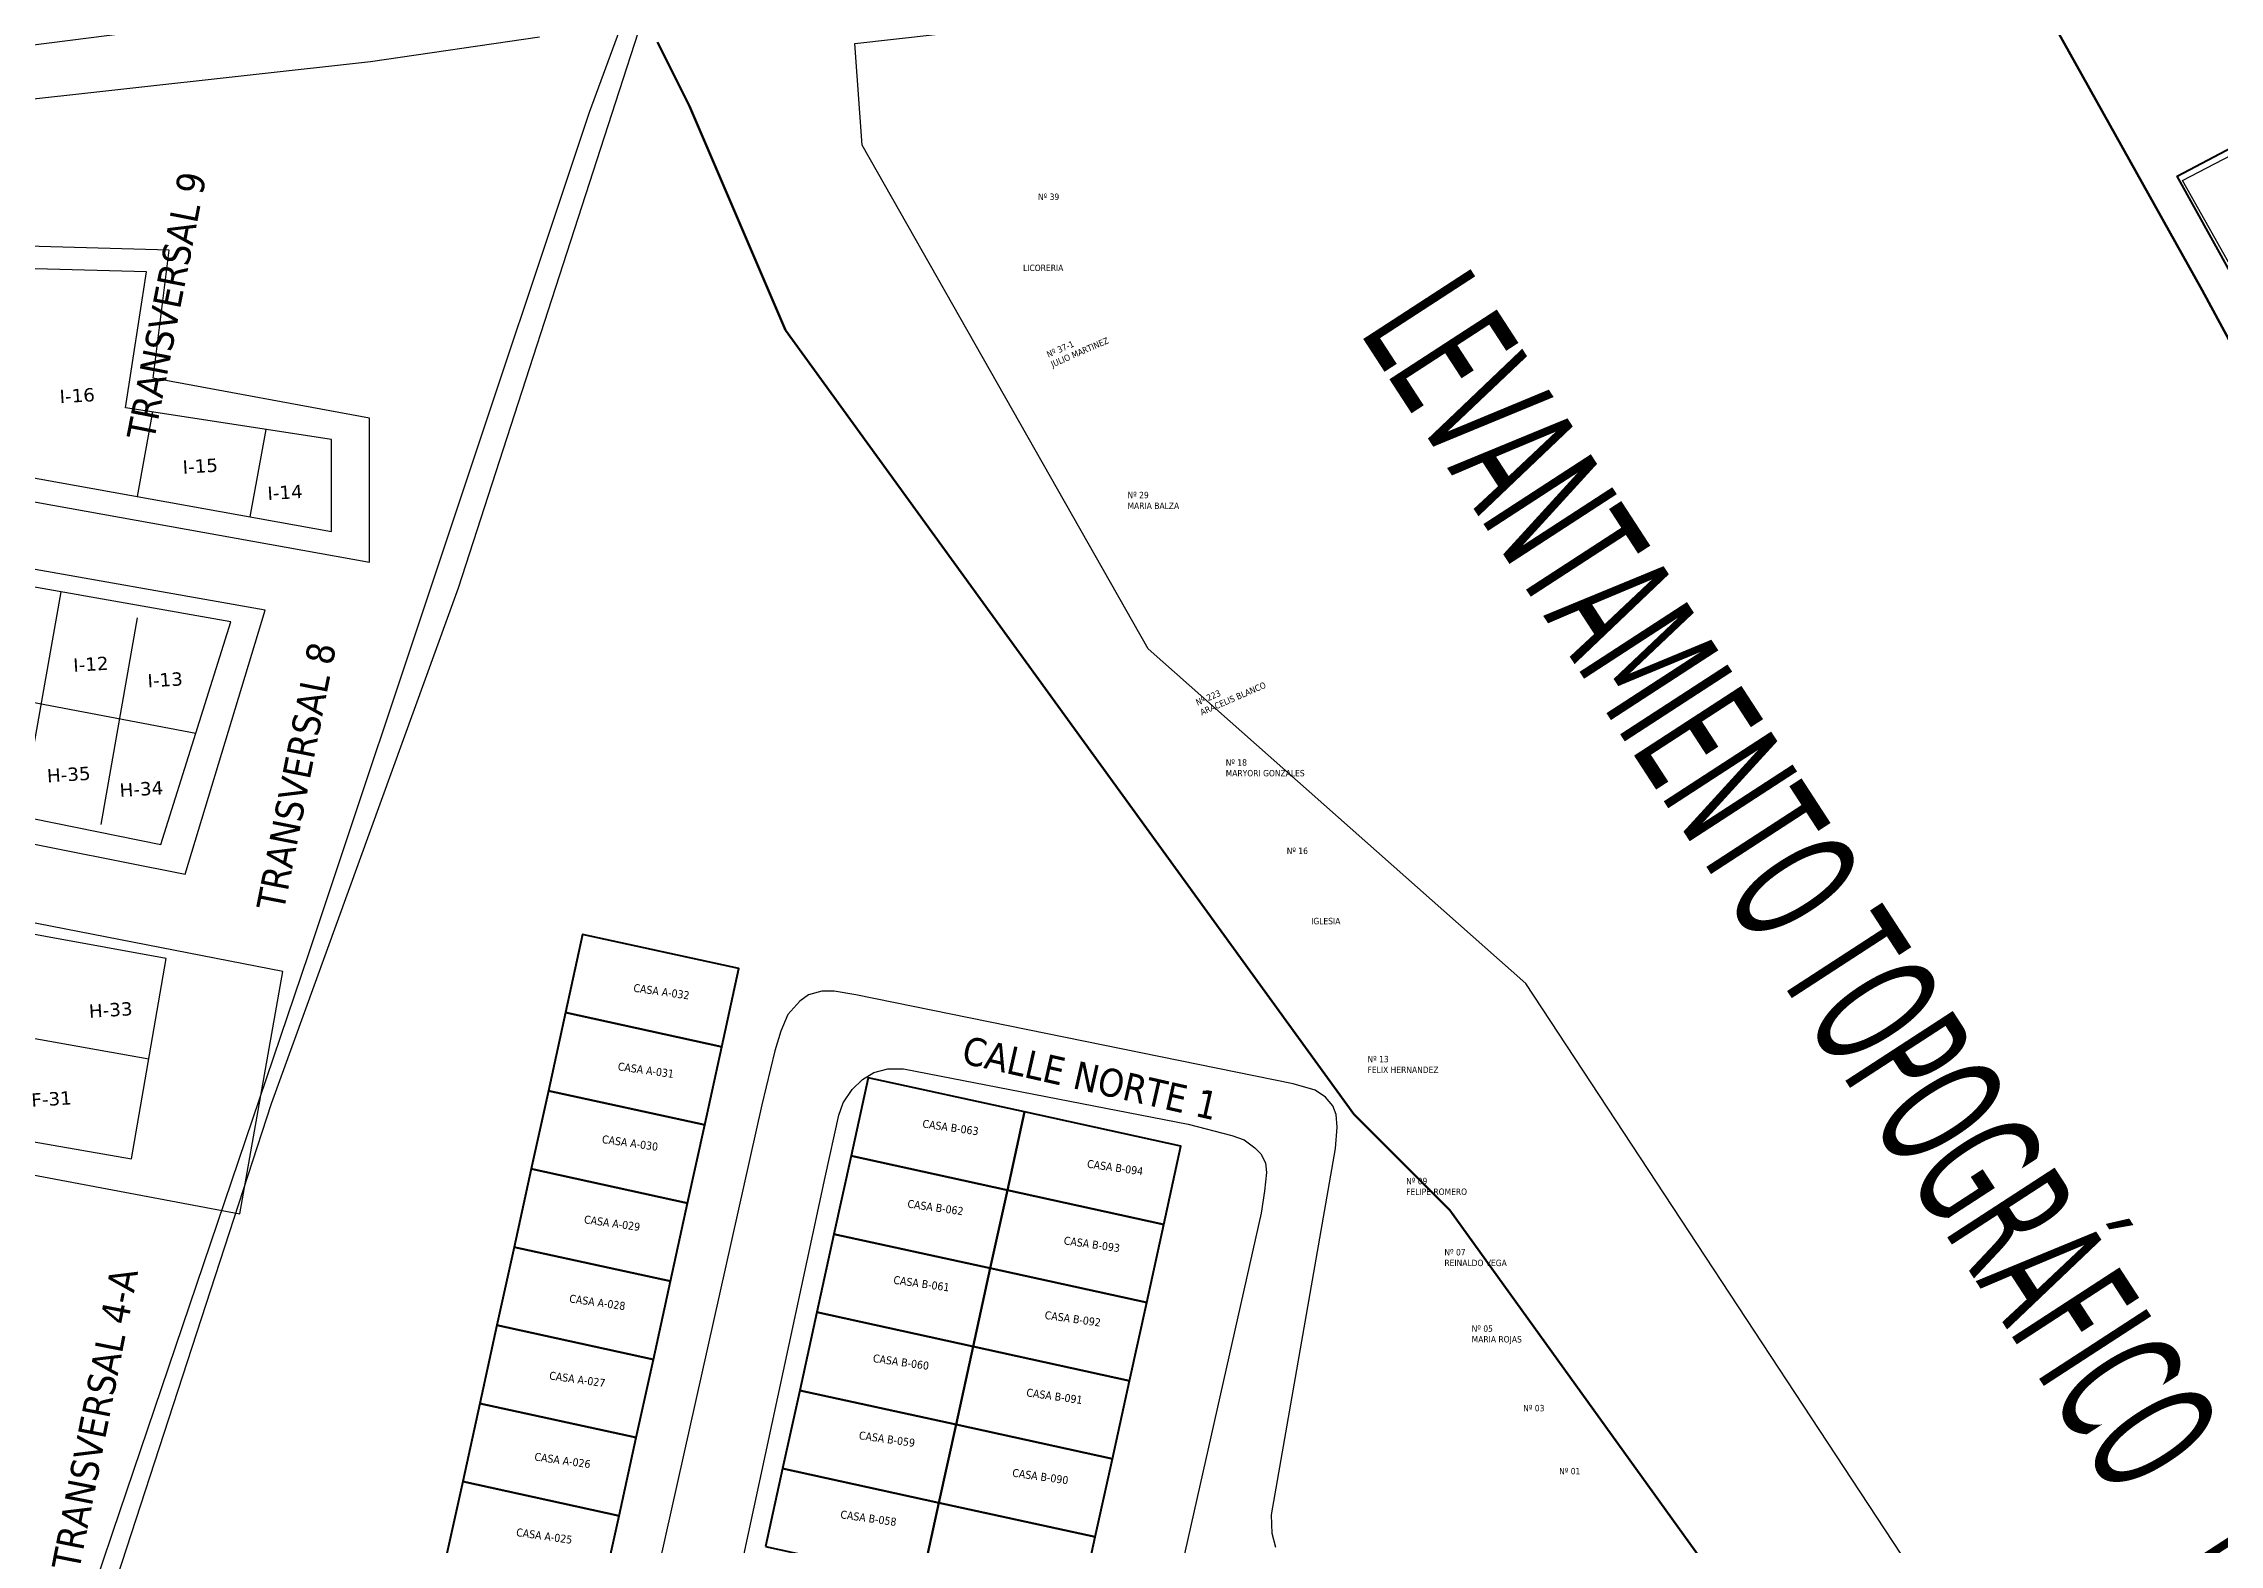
# Model space of a CAD drawing. Header units: metres. Extents: x 2 to 659295185, y -28 to 1124222152.
# Drawn here: x 657661.3 to 657933.2, y 1122381.2 to 1122568.8 of the extents above; entities that cross this region are included whole.
import ezdxf

# ---------------------------------------------------------------- set-up
doc = ezdxf.new("R2010")
doc.units = ezdxf.units.M
doc.header["$MEASUREMENT"] = 0
for name, color, linetype in [('CALLES', 1, 'CONTINUOUS'), ('Cota', 3, 'CONTINUOUS'), ('MANZANA', 30, 'CONTINUOUS'), ('Numero de manzana', 6, 'CONTINUOUS'), ('Parcelas', 140, 'CONTINUOUS'), ('TEXTOS', 7, 'CONTINUOUS')]:
    doc.layers.add(name, color=color, linetype=linetype)
doc.styles.add('ROMAN', font='verdana.ttf')
doc.styles.get("Standard").update_dxf_attribs({"font": 'tahoma.ttf'})

msp = doc.modelspace()

# ---------------------------------------------------------------- linework, layer by layer
at = {"layer": 'MANZANA', "lineweight": -2}
for p, q in [((657701.3269, 1122573.8633), (657657.0797, 1122568.2545)), ((657702.1267, 1122566.5648), (657723.2608, 1122569.6442)), ((657733.2379, 1122570.4968), (657729.4448, 1122560.1889)), ((657733.2709, 1122562.9683), (657735.6457, 1122570.2868)), ((657605.6339, 1122555.857), (657702.1267, 1122566.5648)), ((657713.1514, 1122500.8082), (657733.2709, 1122562.9683)), ((657729.4448, 1122560.1889), (657694.4004, 1122455.0475)), ((657689.7662, 1122436.3413), (657713.1514, 1122500.8082)), ((657694.4004, 1122455.0475), (657669.8443, 1122382.6123)), ((657758.5201, 1122450.3585), (657756.8791, 1122449.9086)), ((657760.0538, 1122450.3685), (657758.5201, 1122450.3585)), ((657762.7997, 1122449.9386), (657760.0538, 1122450.3685)), ((657754.2652, 1122447.4591), (657753.3911, 1122445.3595)), ((657755.7907, 1122449.1287), (657754.2652, 1122447.4591)), ((657756.8791, 1122449.9086), (657755.7907, 1122449.1287)), ((657817.4201, 1122438.7808), (657762.7997, 1122449.9386)), ((657753.3911, 1122445.3595), (657752.6408, 1122442.92)), ((657752.6408, 1122442.92), (657751.0246, 1122436.1714)), ((657762.3049, 1122438.101), (657763.616, 1122439.3207)), ((657763.616, 1122439.3207), (657765.0343, 1122440.2105)), ((657765.0343, 1122440.2105), (657766.7824, 1122440.6605)), ((657766.7824, 1122440.6605), (657768.7532, 1122440.6704)), ((657768.7532, 1122440.6704), (657804.2927, 1122433.7519)), ((657760.6722, 1122434.8816), (657761.2165, 1122436.4313)), ((657761.2165, 1122436.4313), (657762.3049, 1122438.101)), ((657820.1577, 1122438.021), (657817.4201, 1122438.7808)), ((657821.4771, 1122437.1412), (657820.1577, 1122438.021)), ((657822.3594, 1122436.0414), (657821.4771, 1122437.1412)), ((657660.6914, 1122346.9595), (657689.7662, 1122436.3413)), ((657751.0246, 1122436.1714), (657684.8352, 1122139.8017)), ((657758.9571, 1122427.1332), (657760.6722, 1122434.8816)), ((657804.2927, 1122433.7519), (657809.7762, 1122432.3321)), ((657822.8047, 1122434.9416), (657822.3594, 1122436.0414)), ((657822.9201, 1122433.3919), (657822.8047, 1122434.9416)), ((657809.7762, 1122432.3321), (657811.31, 1122431.7923)), ((657811.31, 1122431.7923), (657812.6293, 1122430.8025)), ((657822.714, 1122430.7325), (657822.9201, 1122433.3919)), ((657812.6293, 1122430.8025), (657813.4044, 1122430.0326)), ((657813.4044, 1122430.0326), (657813.9569, 1122428.9228)), ((657813.9569, 1122428.9228), (657814.0723, 1122427.7131)), ((657814.699, 1122384.9118), (657822.714, 1122430.7325)), ((657697.474, 1122141.9109), (657758.9571, 1122427.1332)), ((657814.0723, 1122427.7131), (657813.8579, 1122425.3836)), ((657813.8579, 1122425.3836), (657813.4374, 1122422.6241)), ((657813.4374, 1122422.6241), (657747.6685, 1122130.8935)), ((657814.8144, 1122382.5923), (657814.699, 1122384.9118)), ((657669.8443, 1122382.6123), (657644.2162, 1122306.1778)), ((657815.268, 1122380.8226), (657814.8144, 1122382.5923))]:
    msp.add_line(p, q, dxfattribs=at)
at = {"layer": 'MANZANA', "lineweight": -3}
for p, q in [((657689, 1122498), (657548.6251, 1122522.7943)), ((657445.3972, 1122511.4777), (657679, 1122465)), ((657679, 1122465), (657689, 1122498)), ((657691.1966, 1122452.843), (657552, 1122480)), ((657685.8339, 1122422.5322), (657691.1966, 1122452.843)), ((657547.0752, 1122448.8098), (657685.8339, 1122422.5322))]:
    msp.add_line(p, q, dxfattribs=at)
at = {"layer": 'MANZANA'}
msp.add_lwpolyline([(658282.1334, 1122189.9519), (658254.6438, 1121994.5876), (658181.3381, 1121981.4302), (658136.227, 1121990.8283), (658104.2732, 1122029.8307), (658066.6806, 1122087.6294), (658026.2685, 1122135.56), (658002.773, 1122189.5995), (657974.1087, 1122226.2523), (657954.8995, 1122281.6684), (657910.7719, 1122353.5938), (657846.486, 1122451.3442), (657799.3028, 1122493.1601), (657763.5898, 1122556.1278), (657762.65, 1122568.8153), (657812.4602, 1122574.4542), (657875.8978, 1122592.7807), (657974.5786, 1122640.2414), (658071.3796, 1122688.172), (658089.7061, 1122707.4382), (658126.3589, 1122738.4522), (658148.0921, 1122756.1912)], dxfattribs=at)
at = {"layer": 'MANZANA', "lineweight": 40}
msp.add_lwpolyline([(657943.5674, 1122523.9196), (657927.8871, 1122552.2357), (658154.9786, 1122672.0648), (658170.1729, 1122645.244), (657943.5674, 1122523.9196)], dxfattribs=at)
at = {"layer": 'MANZANA', "lineweight": -3}
msp.add_lwpolyline([(657602, 1122522), (657702, 1122504), (657702, 1122522), (657675, 1122527), (657677, 1122543), (657606, 1122545), (657602, 1122522), (657602, 1122522)], dxfattribs=at)
at = {"layer": 'Parcelas', "lineweight": -3}
for p, q in [((657674.8885, 1122522.7727), (657672.9842, 1122512.1936)), ((657689.0469, 1122520.5832), (657687.0801, 1122509.6563)), ((657556.2085, 1122506.1542), (657680.3053, 1122482.6196)), ((657658.5309, 1122472.2383), (657663.4861, 1122500.2793)), ((657668.472, 1122471.212), (657673.0343, 1122497.0297)), ((657552.6554, 1122463.6614), (657674.4431, 1122441.9322))]:
    msp.add_line(p, q, dxfattribs=at)
at = {"layer": 'Parcelas'}
msp.add_lwpolyline([(658158.2565, 1122647.4716), (657939.7007, 1122531.8636), (657928.5397, 1122551.6869), (658148.9279, 1122666.462), (658158.4231, 1122647.8048)], dxfattribs=at)
at = {"layer": 'Parcelas', "lineweight": 60}
for points in [[(657907, 1122581), (657931, 1122538), (657931, 1122538), (657931, 1122538), (657978.0157, 1122450.9449)], [(657942, 1122284), (657925, 1122306), (657873, 1122373), (657837, 1122423), (657825, 1122435), (657754, 1122533), (657742, 1122561), (657738, 1122569)]]:
    msp.add_lwpolyline(points, dxfattribs=at)
at = {"layer": 'Parcelas', "lineweight": -3}
for points in [[(657609.1801, 1122542.0241), (657606.1323, 1122524.2269), (657697.2851, 1122507.8194), (657697.2851, 1122519.3093), (657671.5415, 1122523.2903), (657674.167, 1122540.2689), (657609.1801, 1122542.0241)], [(657554.1222, 1122493.4407), (657675.9259, 1122468.7059), (657684.6848, 1122496.5333), (657558.2948, 1122518.8677), (657554.1222, 1122493.4407)], [(657554.5621, 1122476.7109), (657550.7487, 1122450.6118), (657672.2758, 1122429.4037), (657676.6103, 1122454.4607), (657554.5621, 1122476.7109)]]:
    msp.add_lwpolyline(points, dxfattribs=at)
at = {"layer": 'Parcelas', "lineweight": 40}
for points in [[(657726.5058, 1122447.7024), (657746.0422, 1122443.4213), (657748.1828, 1122453.1895), (657728.6464, 1122457.4706), (657726.5058, 1122447.7024)], [(657724.3652, 1122437.9342), (657743.9017, 1122433.6531), (657746.0422, 1122443.4213), (657726.5058, 1122447.7024), (657724.3652, 1122437.9342)], [(657762.1883, 1122429.7906), (657781.7247, 1122425.5095), (657783.8653, 1122435.2777), (657764.3289, 1122439.5588), (657762.1883, 1122429.7906)], [(657722.2247, 1122428.166), (657741.7611, 1122423.8849), (657743.9017, 1122433.6531), (657724.3652, 1122437.9342), (657722.2247, 1122428.166)], [(657781.7247, 1122425.5095), (657801.2611, 1122421.2283), (657803.4017, 1122430.9965), (657783.8653, 1122435.2777), (657781.7247, 1122425.5095)], [(657760.0477, 1122420.0224), (657779.5841, 1122415.7413), (657781.7247, 1122425.5095), (657762.1883, 1122429.7906), (657760.0477, 1122420.0224)], [(657720.0841, 1122418.3978), (657739.6205, 1122414.1166), (657741.7611, 1122423.8849), (657722.2247, 1122428.166), (657720.0841, 1122418.3978)], [(657779.5841, 1122415.7413), (657799.1206, 1122411.4601), (657801.2611, 1122421.2283), (657781.7247, 1122425.5095), (657779.5841, 1122415.7413)], [(657717.9435, 1122408.6296), (657737.4799, 1122404.3484), (657739.6205, 1122414.1166), (657720.0841, 1122418.3978), (657717.9435, 1122408.6296)], [(657757.9071, 1122410.2542), (657777.4436, 1122405.973), (657779.5841, 1122415.7413), (657760.0477, 1122420.0224), (657757.9071, 1122410.2542)], [(657777.4436, 1122405.973), (657796.98, 1122401.6919), (657799.1206, 1122411.4601), (657779.5841, 1122415.7413), (657777.4436, 1122405.973)], [(657755.7665, 1122400.486), (657775.303, 1122396.2048), (657777.4436, 1122405.973), (657757.9071, 1122410.2542), (657755.7665, 1122400.486)], [(657715.8029, 1122398.8614), (657735.3393, 1122394.5802), (657737.4799, 1122404.3484), (657717.9435, 1122408.6296), (657715.8029, 1122398.8614)], [(657775.303, 1122396.2048), (657794.8394, 1122391.9237), (657796.98, 1122401.6919), (657777.4436, 1122405.973), (657775.303, 1122396.2048)], [(657713.6623, 1122389.0932), (657733.1987, 1122384.812), (657735.3393, 1122394.5802), (657715.8029, 1122398.8614), (657713.6623, 1122389.0932)], [(657753.626, 1122390.7178), (657773.1624, 1122386.4366), (657775.303, 1122396.2048), (657755.7665, 1122400.486), (657753.626, 1122390.7178)], [(657773.1624, 1122386.4366), (657792.6988, 1122382.1555), (657794.8394, 1122391.9237), (657775.303, 1122396.2048), (657773.1624, 1122386.4366)], [(657751.4854, 1122380.9496), (657771.0218, 1122376.6684), (657773.1624, 1122386.4366), (657753.626, 1122390.7178), (657751.4854, 1122380.9496)], [(657711.5217, 1122379.325), (657731.0582, 1122375.0438), (657733.1987, 1122384.812), (657713.6623, 1122389.0932), (657711.5217, 1122379.325)], [(657771.0218, 1122376.6684), (657790.5582, 1122372.3873), (657792.6988, 1122382.1555), (657773.1624, 1122386.4366), (657771.0218, 1122376.6684)]]:
    msp.add_lwpolyline(points, dxfattribs=at)

# ---------------------------------------------------------------- texts
at = {"layer": 'CALLES', "color": 0}
for s, rotation, p in [('TRANSVERSAL 9', 78.856172, (657675.0944, 1122519.0774)), ('TRANSVERSAL 8', 78.856172, (657691.304, 1122460.2782)), ('CALLE NORTE 1', 347.213078, (657775.8441, 1122441.4244)), ('TRANSVERSAL 4-A', 78.856172, (657665.7306, 1122377.8451))]:
    msp.add_text(s, height=3.5001, rotation=rotation, dxfattribs=at).set_placement(p)
at = {"layer": 'Cota', "lineweight": 0, "char_height": 0.8, "attachment_point": 1}
for s, width, insert in [('Nº 39', 11.674994, (657785.5444, 1122550.069)), ('LICORERIA', 11.674994, (657783.6707, 1122541.1843)), ('Nº 29\\PMARIA BALZA', 12.315224, (657796.7295, 1122512.7875)), ('Nº 18\\PMARYORI GONZALES', 12.315224, (657808.9962, 1122479.3621)), ('Nº 16', 12.315224, (657816.6171, 1122468.3217)), ('IGLESIA', 12.315224, (657819.668, 1122459.5418)), ('Nº 13\\PFELIX HERNANDEZ', 12.315224, (657826.7108, 1122442.2854)), ('Nº 09\\PFELIPE ROMERO', 12.315224, (657831.535, 1122427.0461)), ('Nº 07\\PREINALDO VEGA', 12.315224, (657836.3177, 1122418.1449)), ('Nº 05\\PMARIA ROJAS', 12.315224, (657839.7296, 1122408.6024)), ('Nº 03', 12.315224, (657846.1646, 1122398.6634)), ('Nº 01', 12.315224, (657850.65, 1122390.788))]:
    msp.add_mtext_dynamic_manual_height_columns(s, width=width, gutter_width=9.6186, heights=[0], dxfattribs=dict(at, insert=insert))
at = {"layer": 'Cota', "lineweight": 0, "char_height": 0.8, "attachment_point": 1, "rotation": 23.457406}
for s, insert in [('Nº 37-1\\PJULIO MARTINEZ', (657786.5156, 1122530.2829)), ('Nº 223\\PARACELIS BLANCO', (657805.1595, 1122486.7804))]:
    msp.add_mtext_dynamic_manual_height_columns(s, width=12.315224, gutter_width=9.6186, heights=[0], dxfattribs=dict(at, insert=insert))
at = {"layer": 'Numero de manzana', "lineweight": -2, "style": 'ROMAN'}
for s, p in [('I-16', (657663.3435, 1122523.8534)), ('I-15', (657678.7158, 1122515.0455)), ('I-14', (657689.3085, 1122511.7586)), ('I-12', (657665.0461, 1122490.2899)), ('I-13', (657674.3254, 1122488.3336)), ('H-35', (657661.7625, 1122476.4672)), ('H-34', (657670.8351, 1122474.655)), ('H-33', (657667.0041, 1122447.0445)), ('F-31', (657659.8113, 1122435.9256))]:
    msp.add_text(s, height=1.66834, rotation=3.491535, dxfattribs=at).set_placement(p)
at = {"layer": 'Parcelas', "lineweight": 40, "char_height": 1, "width": 6.941503, "attachment_point": 1, "rotation": 351.956363}
for s, insert in [('CASA A-032', (657735.0859, 1122451.3092)), ('CASA A-031', (657733.1357, 1122441.4973)), ('CASA B-063', (657771.197, 1122434.3361)), ('CASA A-030', (657731.1572, 1122432.3947)), ('CASA B-094', (657791.7661, 1122429.3249)), ('CASA B-062', (657769.3216, 1122424.332)), ('CASA A-029', (657728.9151, 1122422.3712)), ('CASA B-093', (657788.8583, 1122419.7324)), ('CASA B-061', (657767.5689, 1122414.812)), ('CASA A-028', (657727.069, 1122412.4771)), ('CASA B-092', (657786.4723, 1122410.4187)), ('CASA B-060', (657765.007, 1122405.0137)), ('CASA A-027', (657724.564, 1122402.8529)), ('CASA B-091', (657784.1814, 1122400.7382)), ('CASA B-059', (657763.2553, 1122395.3838)), ('CASA A-026', (657722.719, 1122392.7181)), ('CASA B-090', (657782.4196, 1122390.7083)), ('CASA B-058', (657760.9406, 1122385.5012)), ('CASA A-025', (657720.4352, 1122383.2695))]:
    msp.add_mtext(s, dxfattribs=dict(at, insert=insert))
at = {"layer": 'TEXTOS', "color": 0, "width": 0.571429}
msp.add_text('LEVANTAMIENTO TOPOGRÁFICO   MACRO-PARCELA F  SECTOR TRIANGULO OCTUBRE -2016. AREA TOTAL 73.904.15 Mts² ', height=16, rotation=303.018147, dxfattribs=at).set_placement((657825.5964, 1122532.7803))

doc.saveas('drawing.dxf')
